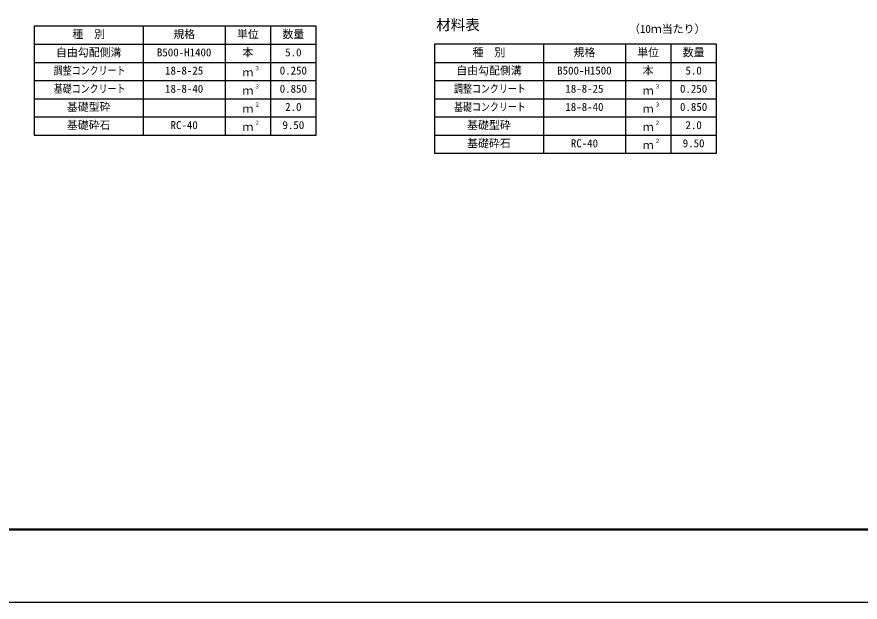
# Model space of a CAD drawing. Units: millimetres, scale not verified. Extents: x -16800 to 16800, y -5940 to 5940.
# Drawn here: x 7530 to 12165, y -5940 to -2721 of the extents above; entities that cross this region are included whole.
import ezdxf
from ezdxf.enums import TextEntityAlignment as Align

# ---------------------------------------------------------------- set-up
doc = ezdxf.new("R2010")
doc.units = ezdxf.units.MM
doc.header["$LTSCALE"] = 20
for name, color, linetype, lineweight in [('0-1_Defpoints', 5, 'Continuous', 25), ('0-3_HYO', 3, 'Continuous', 25), ('0-4_HYO2', 4, 'Continuous', 25), ('0-6_TXT', 7, 'Continuous', 25), ('0-7_WAKU', 3, 'Continuous', 25)]:
    doc.layers.add(name, color=color, linetype=linetype, lineweight=lineweight)
doc.styles.add('ＭＳ ゴシック', font='')
doc.styles.get('ＭＳ ゴシック').set_extended_font_data('MS Gothic')

msp = doc.modelspace()

# ---------------------------------------------------------------- linework, layer by layer
at = {"layer": '0-1_Defpoints'}
msp.add_lwpolyline([(0, -5940), (16800, -5940), (16800, 5940), (0, 5940)], close=True, dxfattribs=at)
at = {"layer": '0-3_HYO'}
for p, q in [((8225, -2771.13), (8225, -3371.13)), ((8675, -2771.13), (8675, -3371.13)), ((8925, -2771.13), (8925, -3371.13)), ((7625, -2871.13), (9175, -2871.13)), ((10425, -2871.13), (10425, -3471.13)), ((10875, -2871.13), (10875, -3471.13)), ((11125, -2871.13), (11125, -3471.13)), ((9825, -2971.13), (11375, -2971.13))]:
    msp.add_line(p, q, dxfattribs=at)
for points in [[(7625, -3371.13), (9175, -3371.13), (9175, -2771.13), (7625, -2771.13)], [(9825, -3471.13), (11375, -3471.13), (11375, -2871.13), (9825, -2871.13)]]:
    msp.add_lwpolyline(points, close=True, dxfattribs=at)
at = {"layer": '0-4_HYO2'}
for p, q in [((7625, -2971.13), (9175, -2971.13)), ((7625, -3071.13), (9175, -3071.13)), ((9825, -3071.13), (11375, -3071.13)), ((7625, -3171.13), (9175, -3171.13)), ((9825, -3171.13), (11375, -3171.13)), ((7625, -3271.13), (9175, -3271.13)), ((9825, -3271.13), (11375, -3271.13)), ((9825, -3371.13), (11375, -3371.13))]:
    msp.add_line(p, q, dxfattribs=at)
at = {"layer": '0-7_WAKU', "lineweight": 50}
msp.add_lwpolyline([(400, -5540), (16400, -5540), (16400, 5540), (400, 5540)], close=True, dxfattribs=at)

# ---------------------------------------------------------------- texts
at = {"layer": '0-6_TXT', "style": 'ＭＳ ゴシック'}
for s, height, p in [('材料表', 58.65, (9835, -2811.12)), ('（10ｍ当たり）', 43.99, (10895, -2822.13)), ('種\u3000別', 43.99, (7835, -2851.13)), ('規格', 43.99, (8390, -2851.13)), ('単位', 43.99, (8740, -2851.13)), ('数量', 43.99, (8990, -2851.13)), ('自由勾配側溝', 43.99, (7745, -2951.13)), ('B500-H1400', 43.99, (8300, -2951.13)), ('本', 43.99, (8770, -2951.13)), ('5.0', 43.99, (9005, -2951.13)), ('種\u3000別', 43.99, (10035, -2951.13)), ('規格', 43.99, (10590, -2951.13)), ('単位', 43.99, (10940, -2951.13)), ('数量', 43.99, (11190, -2951.13)), ('18-8-25', 43.99, (8345, -3051.13)), ('３', 21.99, (8835.54, -3020.76)), ('0.250', 43.99, (8975, -3051.13)), ('自由勾配側溝', 43.99, (9945, -3051.13)), ('B500-H1500', 43.99, (10500, -3051.13)), ('本', 43.99, (10970, -3051.13)), ('5.0', 43.99, (11205, -3051.13)), ('ｍ', 43.99, (8770, -3061.13)), ('18-8-40', 43.99, (8345, -3151.13)), ('３', 21.99, (8835.54, -3120.76)), ('0.850', 43.99, (8975, -3151.13)), ('18-8-25', 43.99, (10545, -3151.13)), ('３', 21.99, (11035.54, -3120.76)), ('0.250', 43.99, (11175, -3151.13)), ('ｍ', 43.99, (8770, -3161.13)), ('ｍ', 43.99, (10970, -3161.13)), ('基礎型砕', 43.99, (7805, -3251.13)), ('２', 21.99, (8835.54, -3220.76)), ('2.0', 43.99, (9005, -3251.13)), ('18-8-40', 43.99, (10545, -3251.13)), ('３', 21.99, (11035.54, -3220.76)), ('0.850', 43.99, (11175, -3251.13)), ('ｍ', 43.99, (8770, -3261.13)), ('ｍ', 43.99, (10970, -3261.13)), ('基礎砕石', 43.99, (7805, -3351.13)), ('基礎型砕', 43.99, (10005, -3351.13)), ('RC-40', 43.99, (8375, -3351.13)), ('ｍ', 43.99, (8770, -3361.13)), ('２', 21.99, (8835.54, -3320.76)), ('9.50', 43.99, (8990, -3351.13)), ('ｍ', 43.99, (10970, -3361.13)), ('２', 21.99, (11035.54, -3320.76)), ('2.0', 43.99, (11205, -3351.13)), ('基礎砕石', 43.99, (10005, -3451.13)), ('RC-40', 43.99, (10575, -3451.13)), ('ｍ', 43.99, (10970, -3461.13)), ('２', 21.99, (11035.54, -3420.76)), ('9.50', 43.99, (11190, -3451.13))]:
    msp.add_text(s, height=height, dxfattribs=at).set_placement(p, align=Align.BOTTOM_LEFT)
at = {"layer": '0-6_TXT', "style": 'ＭＳ ゴシック', "width": 0.8}
for s, p in [('調整コンクリート', (7733, -3051.13)), ('基礎コンクリート', (7733, -3151.13)), ('調整コンクリート', (9933, -3151.13)), ('基礎コンクリート', (9933, -3251.13))]:
    msp.add_text(s, height=43.99, dxfattribs=at).set_placement(p, align=Align.BOTTOM_LEFT)

doc.saveas('drawing.dxf')
